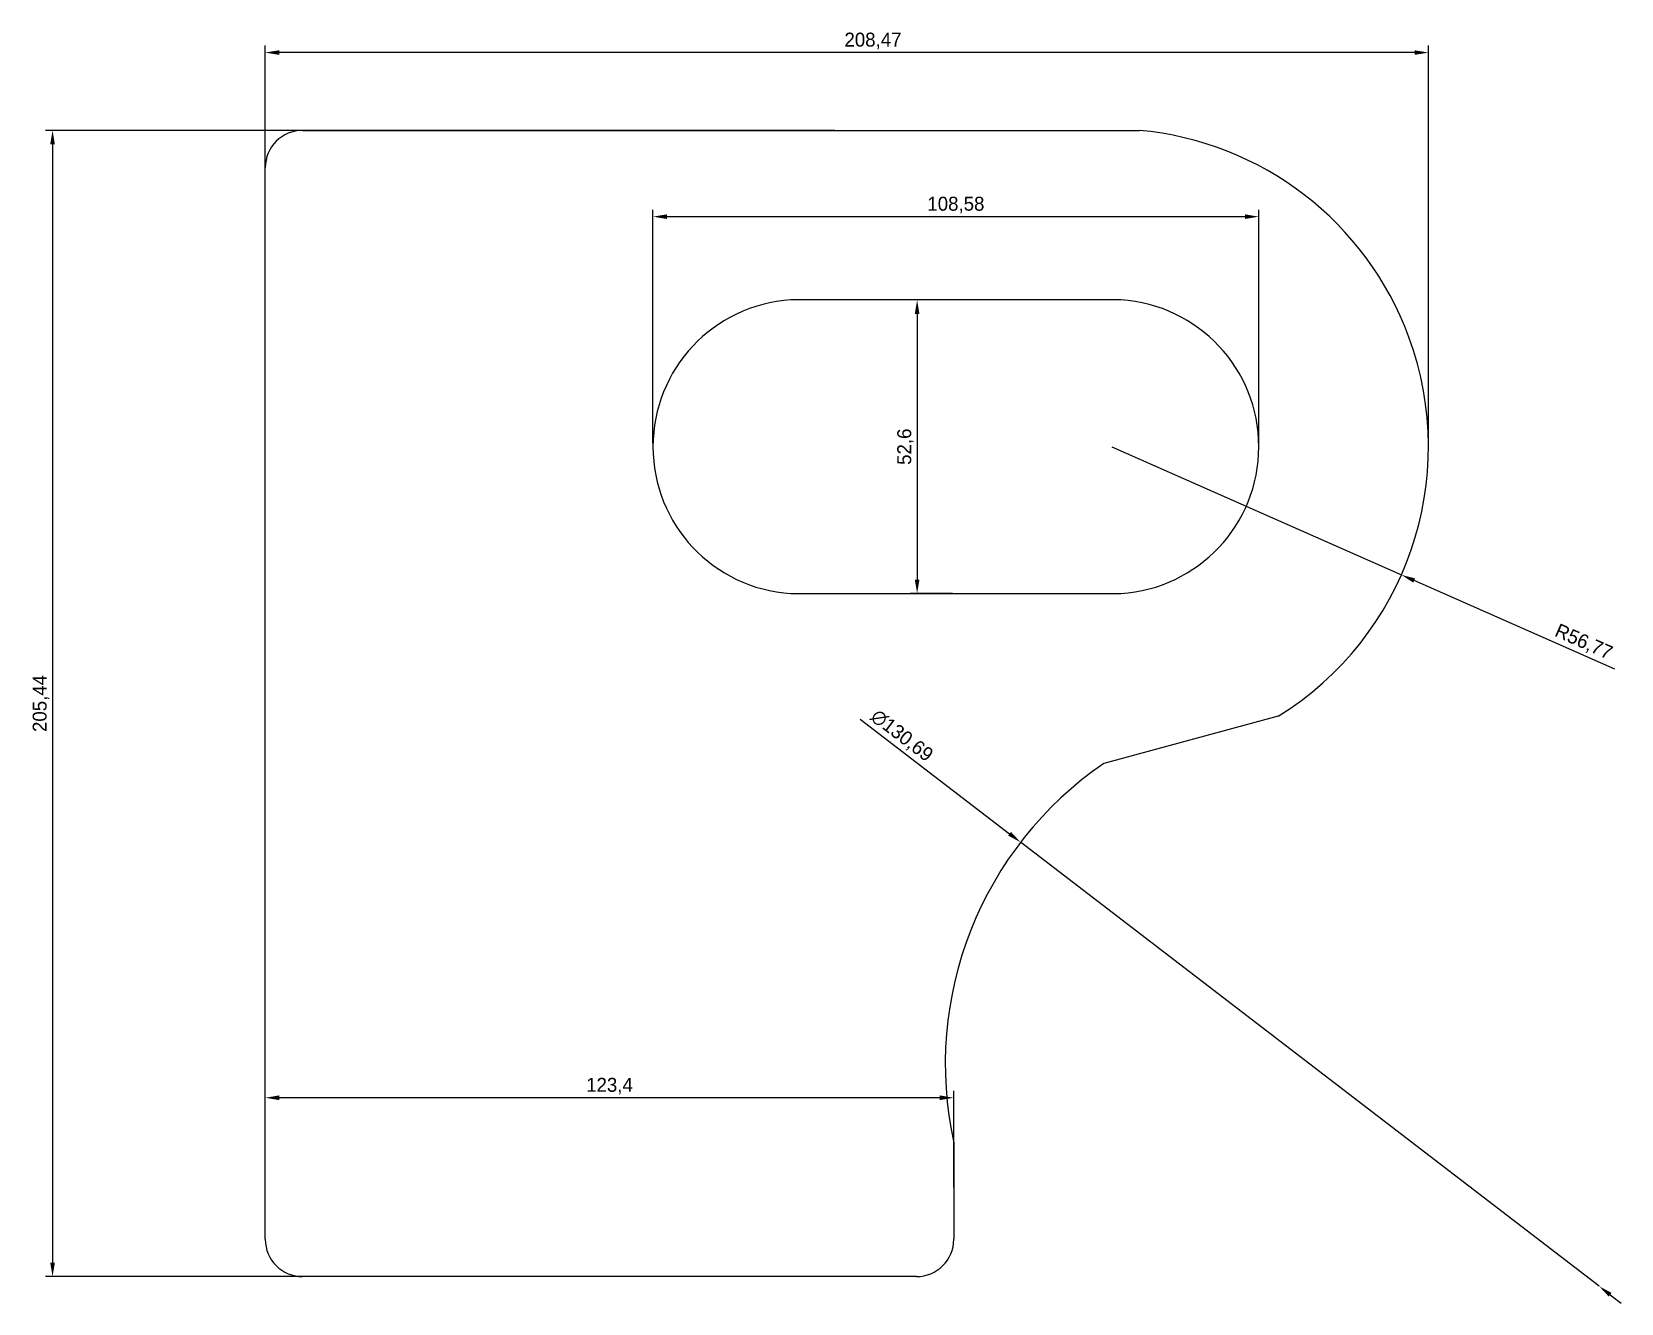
# Model space of a CAD drawing. Header units: millimetres. Extents: x 1125 to 1410, y 693 to 921.
import ezdxf

# ---------------------------------------------------------------- set-up
doc = ezdxf.new("R2010")
doc.units = ezdxf.units.MM
doc.dimstyles.new('ISO-25', dxfattribs={"dimtxt": 2.5, "dimasz": 2.5, "dimexe": 1.25, "dimexo": 0.625, "dimtad": 1, "dimtxsty": 'Standard', "dimcen": 2.5, "dimadec": 0, "dimazin": 0, "dimtfac": 1, "dimtmove": 0, "dimatfit": 3, "dimfxl": 1, "dimarcsym": 0})

# ---------------------------------------------------------------- blocks, each defined once
blk = doc.blocks.new('*D1')
at = {"color": 0, "lineweight": -2}
for p, q in [((1166.62, 840.91), (1166.62, 918.2)), ((1375.1, 846.93), (1375.1, 918.2)), ((1372.6, 916.95), (1169.12, 916.95))]:
    blk.add_line(p, q, dxfattribs=at)
at = {"color": 0}
for points in [[(1169.12, 917.37), (1169.12, 916.54), (1166.62, 916.95)], [(1372.6, 917.37), (1372.6, 916.54), (1375.1, 916.95)]]:
    blk.add_solid(points, dxfattribs=at)
at = {"layer": 'Defpoints', "color": 0}
for p in [(1166.62, 916.95), (1375.1, 846.3), (1166.62, 840.29)]:
    blk.add_point(p, dxfattribs=at)
at = {"color": 0, "insert": (1275.54, 919.04), "char_height": 2.5, "attachment_point": 5}
blk.add_mtext('208,47', dxfattribs=at)
blk = doc.blocks.new('*D2')
at = {"color": 0, "lineweight": -2}
for p, q in [((1268.72, 903.01), (1127.25, 903.01)), ((1128.5, 900.51), (1128.5, 700.07)), ((1259.44, 697.57), (1127.25, 697.57))]:
    blk.add_line(p, q, dxfattribs=at)
at = {"color": 0}
for points in [[(1128.08, 900.51), (1128.92, 900.51), (1128.5, 903.01)], [(1128.08, 700.07), (1128.92, 700.07), (1128.5, 697.57)]]:
    blk.add_solid(points, dxfattribs=at)
at = {"layer": 'Defpoints', "color": 0}
for p in [(1269.35, 903.01), (1128.5, 697.57), (1260.06, 697.57)]:
    blk.add_point(p, dxfattribs=at)
at = {"color": 0, "insert": (1126.42, 800.29), "char_height": 2.5, "attachment_point": 5, "rotation": 90}
blk.add_mtext('205,44', dxfattribs=at)
blk = doc.blocks.new('*D3')
at = {"color": 0, "lineweight": -2}
for p, q in [((1236.11, 846.93), (1236.11, 888.79)), ((1344.69, 846.93), (1344.69, 888.79)), ((1342.19, 887.54), (1238.61, 887.54))]:
    blk.add_line(p, q, dxfattribs=at)
at = {"color": 0}
for points in [[(1238.61, 887.96), (1238.61, 887.13), (1236.11, 887.54)], [(1342.19, 887.96), (1342.19, 887.13), (1344.69, 887.54)]]:
    blk.add_solid(points, dxfattribs=at)
at = {"layer": 'Defpoints', "color": 0}
for p in [(1236.11, 887.54), (1236.11, 846.31), (1344.69, 846.31)]:
    blk.add_point(p, dxfattribs=at)
at = {"color": 0, "insert": (1290.4, 889.63), "char_height": 2.5, "attachment_point": 5}
blk.add_mtext('108,58', dxfattribs=at)
blk = doc.blocks.new('*D4')
at = {"color": 0, "lineweight": -2}
for p, q in [((1289.77, 872.61), (1282.2, 872.61)), ((1283.45, 870.11), (1283.45, 822.51)), ((1289.77, 820.01), (1282.2, 820.01))]:
    blk.add_line(p, q, dxfattribs=at)
at = {"color": 0}
for points in [[(1283.03, 870.11), (1283.87, 870.11), (1283.45, 872.61)], [(1283.03, 822.51), (1283.87, 822.51), (1283.45, 820.01)]]:
    blk.add_solid(points, dxfattribs=at)
at = {"layer": 'Defpoints', "color": 0}
for p in [(1290.4, 872.61), (1283.45, 820.01), (1290.4, 820.01)]:
    blk.add_point(p, dxfattribs=at)
at = {"color": 0, "insert": (1281.37, 846.31), "char_height": 2.5, "attachment_point": 5, "rotation": 90}
blk.add_mtext('52,6', dxfattribs=at)
blk = doc.blocks.new('*D5')
at = {"color": 0, "lineweight": -2}
for p, q in [((1166.62, 718.95), (1166.62, 730.87)), ((1287.52, 729.62), (1169.12, 729.62)), ((1290.02, 713.54), (1290.02, 730.87))]:
    blk.add_line(p, q, dxfattribs=at)
at = {"color": 0}
for points in [[(1169.12, 730.04), (1169.12, 729.21), (1166.62, 729.62)], [(1287.52, 730.04), (1287.52, 729.21), (1290.02, 729.62)]]:
    blk.add_solid(points, dxfattribs=at)
at = {"layer": 'Defpoints', "color": 0}
for p in [(1166.62, 729.62), (1166.62, 718.33), (1290.02, 712.91)]:
    blk.add_point(p, dxfattribs=at)
at = {"color": 0, "insert": (1228.32, 731.71), "char_height": 2.5, "attachment_point": 5}
blk.add_mtext('123,4', dxfattribs=at)
blk = doc.blocks.new('*D6')
at = {"color": 0, "lineweight": -2}
for p, q in [((1273.26, 797.47), (1300.02, 776.94)), ((1405.68, 695.84), (1302, 775.42)), ((1407.66, 694.32), (1409.64, 692.8))]:
    blk.add_line(p, q, dxfattribs=at)
at = {"color": 0}
for points in [[(1300.27, 777.27), (1299.76, 776.61), (1302, 775.42)], [(1407.91, 694.65), (1407.41, 693.99), (1405.68, 695.84)]]:
    blk.add_solid(points, dxfattribs=at)
at = {"layer": 'Defpoints', "color": 0}
for p in [(1302, 775.42), (1405.68, 695.84)]:
    blk.add_point(p, dxfattribs=at)
at = {"color": 0, "insert": (1280.65, 794.43), "char_height": 2.5, "attachment_point": 5, "rotation": 322.4933}
blk.add_mtext('∅130,69', dxfattribs=at)
blk = doc.blocks.new('*D7')
at = {"color": 0, "lineweight": -2}
for p, q in [((1318.33, 846.3), (1370.25, 823.34)), ((1408.5, 806.43), (1372.53, 822.33))]:
    blk.add_line(p, q, dxfattribs=at)
at = {"color": 0}
blk.add_solid([(1372.7, 822.71), (1372.37, 821.95), (1370.25, 823.34)], dxfattribs=at)
at = {"layer": 'Defpoints', "color": 0}
for p in [(1318.33, 846.3), (1370.25, 823.34)]:
    blk.add_point(p, dxfattribs=at)
at = {"color": 0, "insert": (1402.87, 811.2), "char_height": 2.5, "attachment_point": 5, "rotation": 336.1425}
blk.add_mtext('R56,77', dxfattribs=at)

msp = doc.modelspace()

# ---------------------------------------------------------------- linework, layer by layer
for p, q in [((1173.324, 903.01), (1315.542, 903.01)), ((1315.542, 903.01), (1323.282, 903.01)), ((1166.624, 704.267), (1166.624, 896.31)), ((1319.967, 872.61), (1260.828, 872.61)), ((1260.828, 820.01), (1319.967, 820.01)), ((1348.18, 798.018), (1316.931, 789.558)), ((1290.024, 721.556), (1290.024, 704.267)), ((1283.324, 697.567), (1173.324, 697.567))]:
    msp.add_line(p, q)
for centre, radius, start, end in [((1173.324, 896.31), 6.7, 90, 180), ((1318.155, 846.31), 56.931, 20.17852, 84.83319), ((1262.46, 846.31), 26.351, 93.54949, 266.45051), ((1318.336, 846.31), 26.351, 273.54949, 86.45051), ((1318.332, 846.305), 56.767, 301.72146, 20.24465), ((1353.837, 735.631), 65.347, 124.38658, 192.43869), ((1173.324, 704.267), 6.7, 180, 270), ((1283.324, 704.267), 6.7, 270, 0)]:
    msp.add_arc(centre, radius, start, end)

# ---------------------------------------------------------------- dimensions: what is measured, and where the dimension line sits
dim = msp.add_linear_dim(base=(1166.6241, 916.9535), p1=(1375.0989, 846.3049), p2=(1166.6241, 840.2868), dimstyle='ISO-25')
dim.commit()
dim.dimension.update_dxf_attribs({"geometry": '*D1', "text_midpoint": (1275.5423, 916.9535), "dimtype": 160})
for base, p1, p2, picture, middle in [((1128.501, 697.567), (1269.349, 903.01), (1260.063, 697.567), '*D2', (1126.418, 800.288)), ((1283.45, 820.01), (1290.398, 872.61), (1290.398, 820.01), '*D4', (1281.366, 846.31))]:
    dim = msp.add_linear_dim(base=base, p1=p1, p2=p2, angle=90, dimstyle='ISO-25')
    dim.commit()
    dim.dimension.update_dxf_attribs({"geometry": picture, "text_midpoint": middle})
for base, p1, p2, picture, middle in [((1236.109, 887.543), (1344.686, 846.31), (1236.109, 846.31), '*D3', (1290.398, 889.626)), ((1166.624, 729.624), (1290.024, 712.911), (1166.624, 718.328), '*D5', (1228.324, 731.708))]:
    dim = msp.add_linear_dim(base=base, p1=p1, p2=p2, dimstyle='ISO-25')
    dim.commit()
    dim.dimension.update_dxf_attribs({"geometry": picture, "text_midpoint": middle})
dim = msp.add_radius_dim(center=(1318.332, 846.305), mpoint=(1370.248, 823.345), dimstyle='ISO-25')
dim.commit()
dim.dimension.update_dxf_attribs({"geometry": '*D7', "text_midpoint": (1402.022, 809.293), "dimtype": 164})
dim = msp.add_diameter_dim_2p(p1=(1405.676, 695.844), p2=(1301.999, 775.418), dimstyle='ISO-25')
dim.commit()
dim.dimension.update_dxf_attribs({"geometry": '*D6', "text_midpoint": (1279.378, 792.779), "dimtype": 163})

doc.saveas('drawing.dxf')
